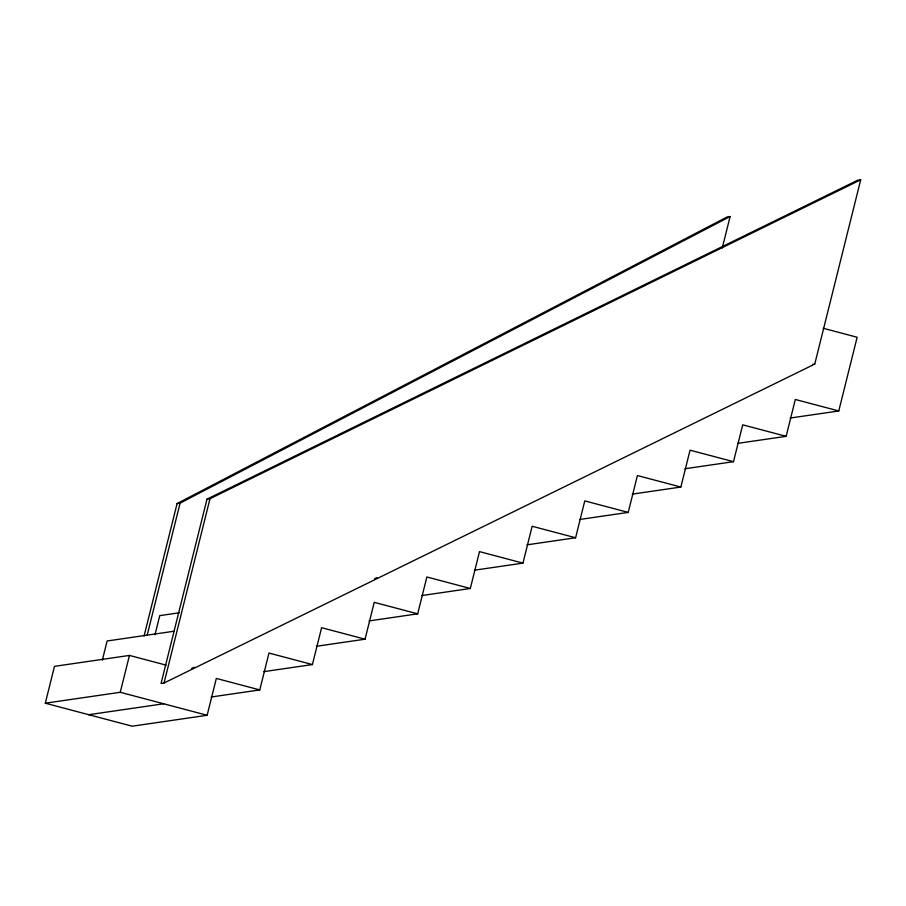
<?xml version="1.0" encoding="UTF-8"?>
<svg xmlns="http://www.w3.org/2000/svg" width="906" height="906" viewBox="0 0 906 906"><rect width="100%" height="100%" fill="white"/><g stroke="black" fill="none" stroke-linecap="round" stroke-linejoin="round"><path stroke-width="1.36" d="M823.203 328.266L857.144 337.247L838.775 410.962L795.321 399.467L786.136 436.318L742.693 424.823L733.498 461.675L690.055 450.18L680.859 487.043L637.416 475.548L628.232 512.4L584.778 500.905L575.593 537.756L532.15 526.261L522.955 563.124L479.512 551.618L470.316 588.481L426.873 576.986L417.689 613.838L374.235 602.343L365.05 639.194L321.607 627.699L312.411 664.562L268.969 653.056L259.773 689.919L216.33 678.424L207.146 715.276L132.197 726.204L45.3 703.203L54.485 666.352L129.445 655.423L166.092 665.129M102.355 660.1L107.123 640.984L173.748 631.278M45.3 703.203L120.249 692.286L129.445 655.423M144.077 635.989L177.089 503.577L727.122 216.953L730.111 216.523L722.286 247.916M147.078 635.559L180.09 503.136L730.111 216.523M154.994 634.744L159.762 615.627L179.195 612.796M206.998 499.149L161.053 683.441L164.043 682.999L814.754 364.087L860.7 179.796L857.699 180.237L206.998 499.149L209.999 498.719L860.7 179.796M164.043 682.999L209.999 498.719M191.551 668.492L194.088 667.246M374.563 578.798L377.1 577.552M812.75 364.382L814.754 364.087M177.089 503.577L180.09 503.136M790.191 418.04L838.775 410.962M737.552 443.396L786.136 436.318M684.925 468.764L733.498 461.675M632.286 494.121L680.859 487.043M579.647 519.478L628.232 512.4M527.009 544.834L575.593 537.756M474.382 570.202L522.955 563.124M421.743 595.559L470.316 588.481M369.104 620.916L417.689 613.838M316.466 646.272L365.05 639.194M263.839 671.64L312.411 664.562M88.743 714.698L163.692 703.781M211.2 696.997L259.773 689.919M120.249 692.286L207.146 715.276"/></g></svg>
